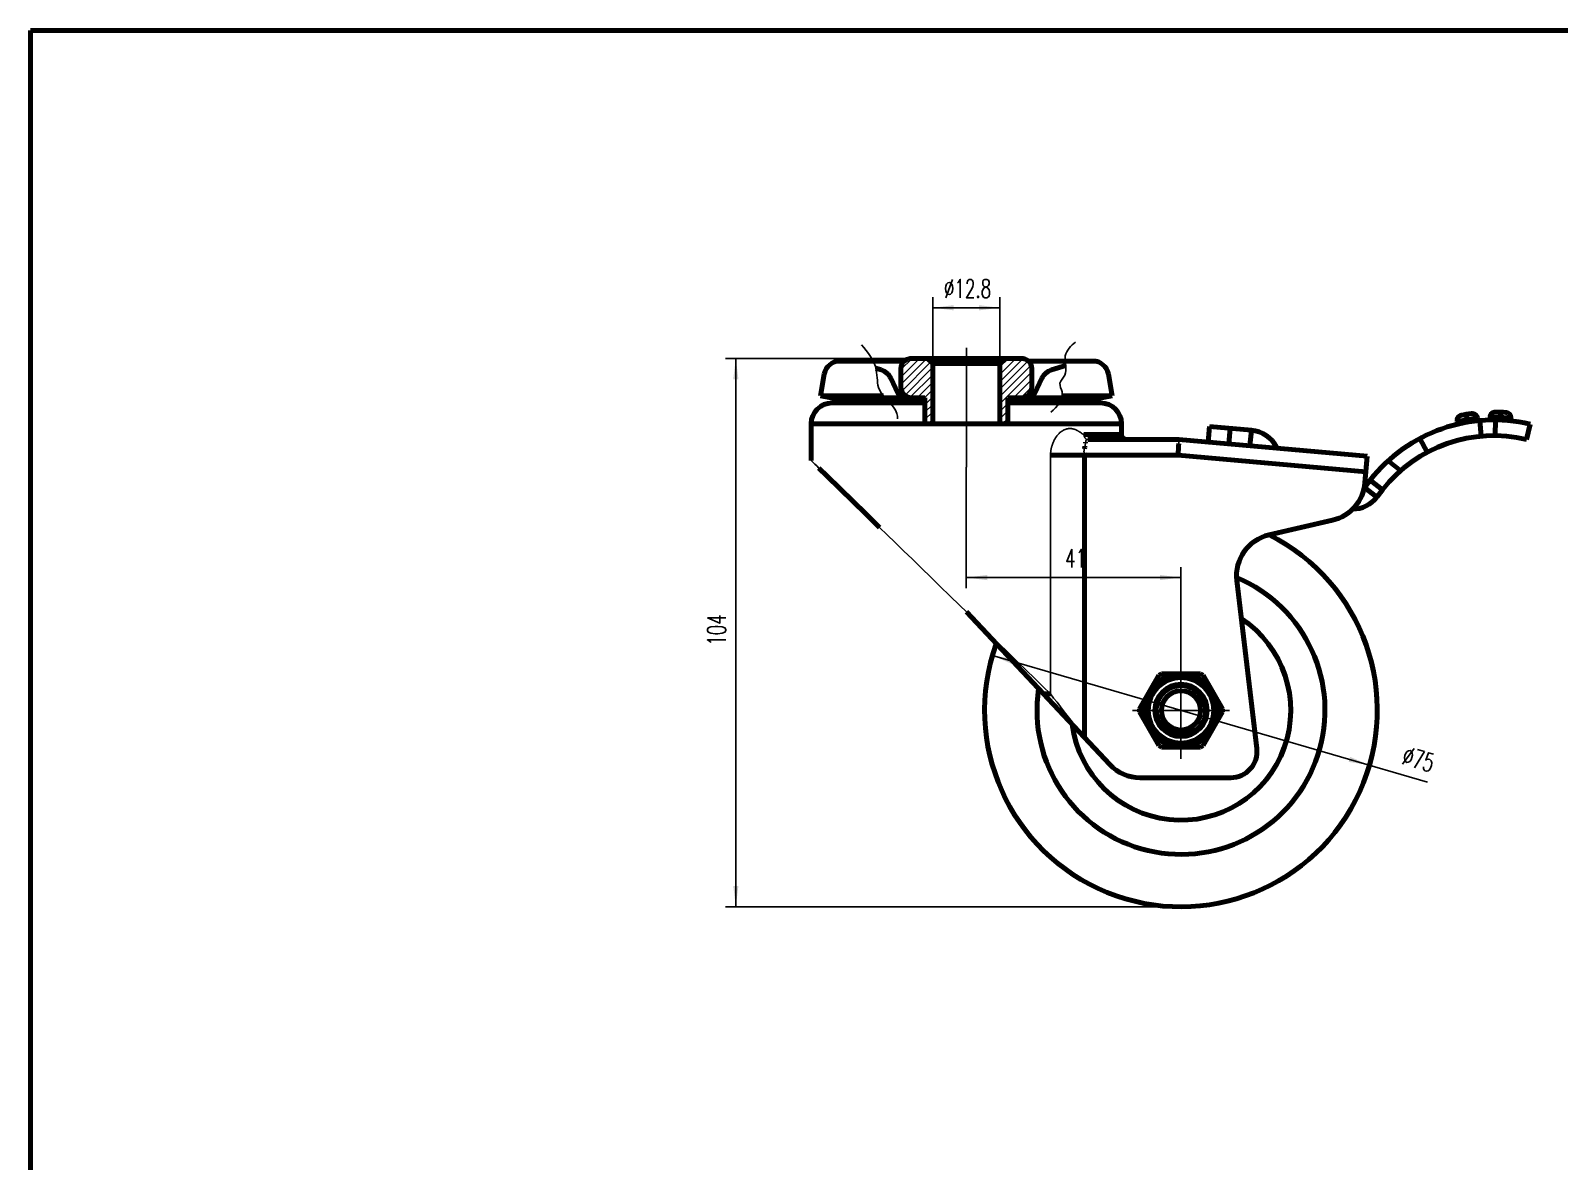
# Model space of a CAD drawing. Header units: millimetres. Extents: x 0 to 559, y 0 to 432.
# Drawn here: x 0 to 292, y 215.9 to 431.8 of the extents above; entities that cross this region are included whole.
import ezdxf

# ---------------------------------------------------------------- set-up
doc = ezdxf.new("R2010")
doc.units = ezdxf.units.MM
doc.linetypes.add('EB_DASHDOT', pattern=[39, 30, -3, 3, -3])
for name, color, linetype, lineweight in [('CAXA0', 7, 'Continuous', 70), ('CAXA1', 1, 'EB_DASHDOT', 25), ('CAXA3', 7, 'Continuous', 25), ('CAXA4', 3, 'Continuous', 25), ('CAXA5', 4, 'Continuous', 25)]:
    doc.layers.add(name, color=color, linetype=linetype, lineweight=lineweight)
doc.styles.add('标准', font='txt', dxfattribs={"width": 0.667, "bigfont": 'gbcbig.shx'})
doc.dimstyles.new('标准', dxfattribs={"dimtxt": 3.5, "dimasz": 4, "dimexe": 2, "dimexo": 0, "dimtad": 1, "dimdec": 1, "dimdsep": 46, "dimtxsty": '标准', "dimcen": 0, "dimdle": 6, "dimazin": 2, "dimtfac": 1, "dimtdec": 3, "dimtmove": 0, "dimatfit": 3, "dimfxl": 0, "dimtolj": 1, "dimtzin": 0, "dimarcsym": 0})

# ---------------------------------------------------------------- blocks, each defined once
blk = doc.blocks.new('CAXBLOCK0')
at = {"layer": 'CAXA0', "color": 0, "linetype": 'Continuous', "lineweight": 25}
for p, q in [((166.25, 364.24), (171.22, 369.21)), ((166.25, 365.66), (169.81, 369.21)), ((166.25, 367.07), (168.39, 369.21)), ((166.4, 362.97), (172, 368.57)), ((167, 362.16), (172.35, 367.51)), ((167.98, 361.73), (172.35, 366.1)), ((169.38, 361.71), (172.35, 364.69)), ((170.79, 361.71), (172.35, 363.27)), ((170.85, 360.36), (172.35, 361.86)), ((170.85, 358.94), (172.35, 360.44)), ((170.85, 357.53), (172.35, 359.03)), ((171.45, 356.71), (172.35, 357.62))]:
    blk.add_line(p, q, dxfattribs=at)
blk = doc.blocks.new('CAXBLOCK1')
at = {"layer": 'CAXA0', "color": 0, "linetype": 'Continuous', "lineweight": 25}
for p, q in [((185.15, 366.17), (188.19, 369.21)), ((185.15, 367.59), (186.78, 369.21)), ((185.15, 364.76), (189.58, 369.19)), ((185.15, 363.34), (190.55, 368.74)), ((185.15, 361.93), (191.13, 367.91)), ((185.15, 360.52), (191.25, 366.62)), ((187.76, 361.71), (191.25, 365.2)), ((189.18, 361.71), (191.25, 363.79)), ((185.15, 359.1), (186.65, 360.6)), ((185.15, 357.69), (186.65, 359.19)), ((185.59, 356.71), (186.65, 357.77))]:
    blk.add_line(p, q, dxfattribs=at)
blk = doc.blocks.new('*CAXBLOCK23')
at = {"layer": 'CAXA4', "linetype": 'Continuous', "lineweight": 25}
for points in [[(172.35, 378.88), (176.35, 378.38), (176.35, 379.38)], [(185.15, 378.88), (181.15, 378.38), (181.15, 379.38)]]:
    blk.add_hatch(color=0, dxfattribs=at).paths.add_polyline_path(points, flags=0)
at = {"layer": 'CAXA4', "color": 0, "linetype": 'Continuous', "lineweight": 25}
for p, q in [((172.35, 368.21), (172.35, 380.88)), ((185.15, 368.21), (185.15, 380.88)), ((172.35, 378.88), (185.15, 378.88))]:
    blk.add_line(p, q, dxfattribs=at)
at = {"layer": 'CAXA4', "color": 0, "linetype": 'Continuous', "lineweight": 25, "insert": (174.48, 384.3), "char_height": 3.5, "attachment_point": 1, "style": '标准'}
blk.add_mtext('{%%C}12.8', dxfattribs=at)
blk = doc.blocks.new('*CAXBLOCK34')
at = {"layer": 'CAXA4', "linetype": 'Continuous', "lineweight": 25}
for points in [[(134.72, 369.21), (134.22, 365.21), (135.22, 365.21)], [(134.72, 264.51), (134.22, 268.51), (135.22, 268.51)]]:
    blk.add_hatch(color=0, dxfattribs=at).paths.add_polyline_path(points, flags=0)
at = {"layer": 'CAXA4', "color": 0, "linetype": 'Continuous', "lineweight": 25}
for p, q in [((168.25, 369.21), (132.72, 369.21)), ((134.72, 369.21), (134.72, 264.51)), ((219.75, 264.51), (132.72, 264.51))]:
    blk.add_line(p, q, dxfattribs=at)
at = {"layer": 'CAXA4', "color": 0, "linetype": 'Continuous', "lineweight": 25, "insert": (129.3, 314.35), "char_height": 3.5, "attachment_point": 1, "rotation": 90, "style": '标准'}
blk.add_mtext('104', dxfattribs=at)
blk = doc.blocks.new('*CAXBLOCK45')
at = {"layer": 'CAXA4', "linetype": 'Continuous', "lineweight": 25}
for points in [[(183.74, 312.48), (187.72, 311.84), (187.44, 310.88)], [(255.76, 291.55), (252.06, 293.14), (251.78, 292.18)]]:
    blk.add_hatch(color=0, dxfattribs=at).paths.add_polyline_path(points, flags=0)
at = {"layer": 'CAXA4', "color": 0, "linetype": 'Continuous', "lineweight": 25}
blk.add_line((266.83, 288.33), (183.74, 312.48), dxfattribs=at)
at = {"layer": 'CAXA4', "color": 0, "linetype": 'Continuous', "lineweight": 25, "insert": (262.73, 295.17), "char_height": 3.5, "attachment_point": 1, "rotation": 343.7969, "style": '标准'}
blk.add_mtext('{%%C}75', dxfattribs=at)
blk = doc.blocks.new('*CAXBLOCK56')
at = {"layer": 'CAXA4', "linetype": 'Continuous', "lineweight": 25}
for points in [[(178.75, 327.37), (182.75, 326.87), (182.75, 327.87)], [(219.75, 327.37), (215.75, 326.87), (215.75, 327.87)]]:
    blk.add_hatch(color=0, dxfattribs=at).paths.add_polyline_path(points, flags=0)
at = {"layer": 'CAXA4', "color": 0, "linetype": 'Continuous', "lineweight": 25}
for p, q in [((178.75, 348.47), (178.75, 325.37)), ((178.75, 327.37), (219.75, 327.37)), ((219.75, 311.26), (219.75, 329.37))]:
    blk.add_line(p, q, dxfattribs=at)
at = {"layer": 'CAXA4', "color": 0, "linetype": 'Continuous', "lineweight": 25, "insert": (197.63, 332.79), "char_height": 3.5, "attachment_point": 1, "style": '标准'}
blk.add_mtext('41', dxfattribs=at)

msp = doc.modelspace()

# ---------------------------------------------------------------- linework, layer by layer
at = {"layer": 'CAXA0', "color": 7, "linetype": 'Continuous', "lineweight": 70}
for p, q in [((0, 0), (0, 431.8)), ((0, 431.8), (558.8, 431.8)), ((189.253416, 369.212296), (168.253416, 369.212296)), ((171.353416, 369.212296), (172.353416, 368.212296)), ((172.353416, 368.212296), (185.153416, 368.212296)), ((172.353416, 368.212296), (172.353416, 360.712296)), ((172.353416, 368.212296), (172.353416, 356.712296)), ((186.153416, 369.212296), (185.153416, 368.212296)), ((185.153416, 360.712296), (185.153416, 368.212296)), ((185.153416, 368.212296), (185.153416, 356.712296)), ((151.624396, 366.23324), (150.88847, 362.059592)), ((162.472958, 367.014455), (161.46374, 367.322032)), ((164.317297, 365.412618), (165.638929, 362.578369)), ((166.253416, 367.212296), (166.253416, 363.712296)), ((191.253416, 367.212296), (191.253416, 363.712296)), ((193.189535, 365.412618), (191.867902, 362.578369)), ((197.733172, 367.837114), (195.033873, 367.014455)), ((205.882435, 366.23324), (206.618362, 362.059592)), ((150.88847, 362.059592), (152.858085, 361.712296)), ((150.88847, 362.059592), (162.909467, 362.059592)), ((152.858085, 361.712296), (170.853416, 361.712296)), ((170.853416, 360.712296), (153.101612, 360.712296)), ((186.653416, 361.712296), (204.648747, 361.712296)), ((204.405213, 360.712296), (186.653416, 360.712296)), ((197.060815, 362.059592), (206.618362, 362.059592)), ((206.618362, 362.059592), (204.648747, 361.712296)), ((149.101612, 356.712296), (208.405213, 356.712296)), ((149.101615, 356.712296), (149.101615, 349.712296)), ((149.101615, 356.712296), (149.101615, 349.712296)), ((208.405216, 356.712296), (208.405216, 354.712296)), ((208.405216, 356.712296), (208.405216, 354.712296)), ((273.066014, 357.261074), (272.532871, 357.145806)), ((272.64459, 356.672033), (272.532871, 357.145806)), ((273.630982, 357.380506), (273.066014, 357.261074)), ((274.16664, 357.491174), (273.630982, 357.380506)), ((274.448151, 357.548303), (274.16664, 357.491174)), ((275.031998, 357.62656), (274.44815, 357.548306)), ((275.661122, 357.707671), (275.031998, 357.62656)), ((276.251577, 357.780777), (275.661122, 357.707671)), ((276.389428, 357.79741), (276.251577, 357.780777)), ((276.439646, 357.312442), (276.389428, 357.79741)), ((276.829364, 357.354203), (277.09935, 354.366376)), ((278.805798, 357.950954), (279.238888, 357.953358)), ((278.817281, 357.467227), (278.805798, 357.950954)), ((279.238888, 357.953358), (279.666623, 357.954217)), ((279.666623, 357.954217), (280.0532, 357.953708)), ((279.817809, 357.474548), (279.78895, 354.474687)), ((280.0532, 357.953708), (280.479103, 357.951736)), ((280.479103, 357.951736), (280.779125, 357.949429)), ((280.758643, 357.450359), (280.791833, 358.258442)), ((281.371123, 357.904617), (280.779124, 357.949428)), ((280.791833, 358.258442), (280.803259, 358.537239)), ((280.819776, 358.944), (280.820129, 358.949472)), ((282.008193, 357.853154), (281.371123, 357.904617)), ((282.606316, 357.801778), (282.008193, 357.853154)), ((282.745922, 357.789346), (282.606316, 357.801778)), ((282.694838, 357.30794), (282.745922, 357.789346)), ((286.457519, 356.664952), (285.764689, 353.74605)), ((208.405216, 354.712296), (201.223465, 354.712296)), ((219.353417, 353.712296), (201.957854, 353.71222)), ((255.346911, 350.563274), (219.353417, 353.712296)), ((224.962973, 353.221524), (225.22444, 356.210108)), ((225.22444, 356.210108), (233.193997, 355.512862)), ((228.893865, 352.877615), (229.155332, 355.866199)), ((233.193997, 355.512862), (232.93253, 352.524278)), ((265.39688, 353.938685), (266.810114, 351.292411)), ((194.828308, 350.712296), (219.222435, 350.712296)), ((201.296619, 350.95623), (201.278839, 351.027054)), ((201.304589, 351.959245), (201.320859, 352.029384)), ((201.320859, 352.029384), (201.380145, 352.279362)), ((201.333772, 350.712296), (201.333772, 296.789311)), ((201.380145, 352.279362), (201.396925, 352.352158)), ((201.396925, 352.352158), (201.413295, 352.425534)), ((201.521323, 353.053756), (201.545779, 353.251216)), ((219.299397, 352.475037), (219.222435, 350.712296)), ((255.085444, 347.574689), (219.222435, 350.712296)), ((219.319734, 352.941206), (219.299397, 352.475037)), ((238.017102, 352.259637), (237.715265, 352.105843)), ((238.017102, 352.259637), (238.113203, 352.071028)), ((254.897438, 345.425769), (255.346911, 350.563274)), ((150.571222, 348.278782), (152.189838, 346.703152)), ((261.729988, 347.778337), (259.33145, 349.658142)), ((152.189838, 346.703152), (159.560767, 339.520479)), ((254.804864, 344.562669), (255.916916, 345.981592)), ((258.278146, 344.131026), (255.916916, 345.981592)), ((254.804864, 344.562669), (257.166094, 342.712103)), ((257.166094, 342.712103), (258.278146, 344.131026)), ((159.560767, 339.520479), (162.192301, 336.95501)), ((248.727488, 338.328055), (236.572844, 335.521934)), ((230.427912, 326.786609), (234.221531, 294.736729)), ((206.143842, 291.670625), (178.752616, 320.817675)), ((211.83675, 302.300229), (215.545725, 308.724363)), ((216.04444, 309.012296), (223.462391, 309.012296)), ((223.961106, 308.724363), (227.670081, 302.300229)), ((193.473003, 305.154429), (194.828308, 305.154429)), ((215.545725, 295.300229), (211.83675, 301.724363)), ((227.670081, 301.724363), (223.961106, 295.300229)), ((223.462391, 295.012296), (216.04444, 295.012296)), ((229.256193, 289.149002), (211.973713, 289.149002))]:
    msp.add_line(p, q, dxfattribs=at)
at = {"layer": 'CAXA0'}
for p, q in [((154.57882, 368.712296), (166.931431, 368.712296)), ((202.928012, 368.712296), (190.5754, 368.712296)), ((170.853416, 361.712296), (170.853416, 356.712296)), ((186.653416, 361.712296), (186.653416, 356.712296))]:
    msp.add_line(p, q, dxfattribs=at)
at = {"layer": 'CAXA0', "color": 7, "linetype": 'Continuous', "lineweight": 70}
for points in [[(274.284757, 358.514119), (274.282024, 358.530271), (274.281358, 358.535716)], [(274.531852, 357.053107), (274.295725, 358.450401), (274.284757, 358.514119)], [(280.803259, 358.537239), (280.816644, 358.863025), (280.819776, 358.944)]]:
    msp.add_lwpolyline(points, dxfattribs=at)
for radius in [7, 6.25, 5, 4.825, 3.75]:
    msp.add_circle((219.753416, 302.012296), radius, dxfattribs=at)
for centre, radius, start, end in [((154.57882, 365.712296), 3, 90, 170.00001248), ((168.253416, 367.212296), 2, 131.37561075, 180), ((168.253416, 367.212296), 2, 90, 131.37561075), ((189.253416, 367.212296), 1.999999, 48.62441075, 90), ((189.253416, 367.212296), 2, 0, 48.62441075), ((202.928012, 365.712296), 3, 9.99999083, 90), ((161.598371, 364.144769), 3, 25.00000663, 73.05048294), ((195.908461, 364.144769), 3, 106.94953533, 155.00000144), ((166.998391, 363.212296), 1.5, 204.99998125, 270), ((168.253416, 363.712296), 2, 180, 270), ((189.253416, 363.712296), 2, 270, 360), ((190.508441, 363.212296), 1.5, 270, 335.00000261), ((153.101612, 356.712296), 4, 90, 180), ((156.257019, 363.712296), 3, 221.81031461, 270), ((201.249813, 363.712296), 3, 270, 318.18968539), ((204.405213, 356.712296), 4, 0, 90), ((279.529216, 327.475937), 30, 76.64737788, 141.91315544), ((273.506177, 357.375318), 0.999999, 101.38940922, 193.26834064), ((279.529216, 327.475937), 31.5, 97.79079404, 101.38944038), ((275.394746, 357.69441), 1.000001, 5.9119464, 97.79076946), ((279.805516, 357.974685), 1, 89.48095045, 181.35981431), ((279.529216, 327.475937), 31.5, 85.82161588, 89.48094952), ((281.751505, 357.894869), 1, 353.94270118, 85.82161212), ((209.405216, 354.712296), 1, 180, 270), ((232.671063, 349.535694), 6, 27.00000064, 85.00000419), ((279.529216, 327.475937), 26.999999, 76.64737701, 141.91315627), ((246.92788, 346.123015), 7.999999, 282.9999978, 354.99999985), ((252.443634, 346.413235), 6.000001, 270.82083777, 321.91314792), ((219.753416, 302.012296), 37.500003, 160.18361249, 63.34669479), ((238.372452, 327.726973), 8, 102.99999619, 186.75046747), ((219.753416, 302.012296), 27.499996, 171.40256085, 67.25655812), ((219.753416, 302.012296), 20.961802, 187.43082536, 56.60739273), ((219.753416, 302.012296), 4.75, 7.05883157, 5.71526447), ((219.753416, 302.012296), 7.9219, 117.91704583, 122.08296304), ((219.753416, 302.012296), 7.9219, 57.91704308, 62.08296056), ((219.753416, 302.012296), 7.9219, 177.91704271, 182.08295729), ((219.753416, 302.012296), 7.921899, 357.91704245, 2.08295755), ((219.753416, 302.012296), 7.9219, 237.91703696, 242.08295417), ((219.753416, 302.012296), 7.9219, 297.91703944, 302.08295692), ((229.256193, 294.149002), 5, 270, 6.7504611), ((211.973713, 297.149002), 8.000001, 223.21964988, 270)]:
    msp.add_arc(centre, radius, start, end, dxfattribs=at)
at = {"layer": 'CAXA1', "linetype": 'EB_DASHDOT', "lineweight": 25}
for p, q in [((178.753416, 371.212296), (178.753416, 348.474417)), ((219.753416, 292.762296), (219.753416, 311.262296)), ((210.503416, 302.012296), (229.003416, 302.012296))]:
    msp.add_line(p, q, dxfattribs=at)
at = {"layer": 'CAXA3', "color": 7, "linetype": 'Continuous', "lineweight": 25}
for points in [[(200.6563, 354.980579), (200.48348, 355.101197), (200.435683, 355.134201), (200.385831, 355.168279), (200.333893, 355.203402), (200.27946, 355.23932), (200.222439, 355.27613), (200.162884, 355.313736), (200.100597, 355.351604), (200.035464, 355.389818), (199.96755, 355.428293), (199.896929, 355.466244), (199.82356, 355.503684), (199.747432, 355.540599), (199.668662, 355.576155), (199.587074, 355.610387), (199.502792, 355.64326), (199.416392, 355.673833), (199.327515, 355.702082), (199.236479, 355.728031), (199.144897, 355.750824), (199.052773, 355.770234), (198.960103, 355.786487), (198.868537, 355.799404), (198.778822, 355.80882), (198.690254, 355.8149), (198.602324, 355.817954), (198.514947, 355.818042), (198.428229, 355.815104), (198.341947, 355.809272), (198.255999, 355.800554), (198.170503, 355.788941), (198.085562, 355.774543), (198.001245, 355.757379), (197.917502, 355.737429), (197.834262, 355.714752), (197.751558, 355.689381), (197.669374, 355.661283), (197.587558, 355.630416), (197.506048, 355.596773), (197.424919, 355.560362), (197.344225, 355.52117), (197.263968, 355.479198), (197.184159, 355.434444), (197.104866, 355.386892), (197.0261, 355.336549), (196.947864, 355.283407), (196.870219, 355.227433), (196.793173, 355.168633), (196.71673, 355.107), (196.640954, 355.042481), (196.565861, 354.975097), (196.491447, 354.904827), (196.417739, 354.831544), (196.344834, 354.755395), (196.272648, 354.676235), (196.200941, 354.593497), (196.129425, 354.506829), (196.058395, 354.416584), (195.988496, 354.323252), (195.919685, 354.226607), (195.852022, 354.126876), (195.7863, 354.02523), (195.722631, 353.921628), (195.660929, 353.816112), (195.6017, 353.70998), (195.545081, 353.603312), (195.490961, 353.496028), (195.43948, 353.389181), (195.390695, 353.282776), (195.344572, 353.176807), (195.301111, 353.072319), (195.26038, 352.969394), (195.222331, 352.867949), (195.186785, 352.768777), (195.153828, 352.672125), (195.123389, 352.577745), (195.095058, 352.485685), (195.068839, 352.396057), (195.044738, 352.308748), (195.022345, 352.223463), (195.001639, 352.140249), (194.982647, 352.05906), (194.965033, 351.979458), (194.948747, 351.901292), (194.933843, 351.824713), (194.920141, 351.749738), (194.907618, 351.676192), (194.8963, 351.604249), (194.886075, 351.534451), (194.87697, 351.466907), (194.868959, 351.401508), (194.861851, 351.338471), (194.855659, 351.278038), (194.85037, 351.219967), (194.845751, 351.163747), (194.841778, 351.109468), (194.838476, 351.057039), (194.835674, 351.005685), (194.833345, 350.955378), (194.831516, 350.906145), (194.830106, 350.85729), (194.829088, 350.808581), (194.828489, 350.76025), (194.828308, 305.154429)], [(201.223465, 354.712296), (201.200241, 354.713043), (201.176422, 354.715314), (201.152007, 354.719111), (201.127017, 354.724437), (201.101425, 354.731288), (201.075162, 354.739651), (201.048217, 354.749543), (201.020596, 354.760946), (200.992248, 354.773789), (200.96323, 354.788052), (200.933479, 354.803754), (200.902774, 354.820882), (200.871122, 354.839434), (200.838505, 354.859413), (200.804668, 354.880817), (200.769589, 354.903671), (200.733276, 354.927951), (200.695515, 354.953579), (200.6563, 354.980579)], [(201.981262, 353.712296), (201.902051, 353.717774), (201.823707, 353.734149), (201.74709, 353.76124), (201.673039, 353.798751), (201.602364, 353.846271), (201.53584, 353.903279), (201.474197, 353.969151), (201.418109, 354.043166), (201.368192, 354.124511), (201.324991, 354.212296), (201.28898, 354.305559), (201.260554, 354.403279), (201.240025, 354.504384), (201.227617, 354.607768), (201.223465, 354.712296)], [(201.545779, 353.251216), (201.550358, 353.286802), (201.554929, 353.320785), (201.559499, 353.353217), (201.564224, 353.383934), (201.569117, 353.41298), (201.574166, 353.440385), (201.579495, 353.466009), (201.585114, 353.48989), (201.591012, 353.512123), (201.597288, 353.5327), (201.603942, 353.551669), (201.610973, 353.569137), (201.618471, 353.585195), (201.626441, 353.599912), (201.634878, 353.613361), (201.643858, 353.625624), (201.65339, 353.636772), (201.663465, 353.646863), (201.674125, 353.655956), (201.685374, 353.664111), (201.697209, 353.671393), (201.709662, 353.677863), (201.722723, 353.683575), (201.736402, 353.68859), (201.750764, 353.692974), (201.765801, 353.696777), (201.781521, 353.700043), (201.798012, 353.702827), (201.815307, 353.705172), (201.833373, 353.707112), (201.852207, 353.708681), (201.871812, 353.709916), (201.892184, 353.710854), (201.913317, 353.711529), (201.935206, 353.711975), (201.957854, 353.71222)], [(219.353417, 353.712296), (219.350609, 353.64666), (219.319734, 352.941206)], [(201.278839, 351.027054), (201.269275, 351.066289), (201.264473, 351.087105), (201.259676, 351.108788), (201.254904, 351.131322), (201.250332, 351.154845), (201.245942, 351.179403), (201.241751, 351.20494), (201.237982, 351.231438), (201.234645, 351.258912), (201.231729, 351.287334), (201.229426, 351.31662), (201.227763, 351.34677), (201.226714, 351.377767), (201.22639, 351.4095), (201.226829, 351.442005), (201.227994, 351.475225), (201.229883, 351.508912), (201.232538, 351.543086), (201.235918, 351.577705), (201.239899, 351.612438), (201.244501, 351.647241), (201.249704, 351.682142), (201.255331, 351.716928), (201.261357, 351.751454), (201.267807, 351.785854), (201.27458, 351.820333), (201.281677, 351.854924), (201.289096, 351.889576), (201.296735, 351.924351), (201.304589, 351.959245)], [(201.333772, 350.712296), (201.333708, 350.721882), (201.333499, 350.731552), (201.333146, 350.741306), (201.332655, 350.751093), (201.332019, 350.760963), (201.331215, 350.771067), (201.330249, 350.781396), (201.329115, 350.791958), (201.327767, 350.802927), (201.326208, 350.814315), (201.324435, 350.826109), (201.322401, 350.838439), (201.32009, 350.851351), (201.317517, 350.864798), (201.314675, 350.878775), (201.311545, 350.893303), (201.308146, 350.908359), (201.304527, 350.92388), (201.300683, 350.939824), (201.296619, 350.95623)], [(201.413295, 352.425534), (201.421302, 352.462574), (201.429179, 352.499873), (201.436927, 352.537393), (201.444512, 352.575251), (201.451936, 352.613425), (201.459198, 352.651856), (201.466261, 352.690587), (201.473113, 352.72951), (201.479766, 352.768635), (201.486227, 352.808164), (201.492483, 352.847962), (201.498546, 352.888025), (201.504457, 352.928708), (201.510243, 352.970228), (201.521323, 353.053756)], [(149.101615, 349.712296), (149.128919, 349.690042), (149.212719, 349.607465), (149.355797, 349.464566), (149.561123, 349.263118), (149.831162, 349.001348), (150.167142, 348.67393), (150.571222, 348.278782)], [(162.192301, 336.95501), (163.632594, 335.552729), (165.159613, 334.063985), (166.766665, 332.495835), (168.437841, 330.870315), (170.168424, 329.184699), (171.953215, 327.441713), (173.772957, 325.671577), (175.619024, 323.874711), (177.486124, 322.050696), (178.75217, 320.817149)], [(178.75217, 320.817149), (179.358822, 320.228498), (181.230823, 318.40709), (183.093463, 316.587499), (184.927895, 314.801776), (186.729215, 313.049801), (188.488841, 311.331693), (190.184166, 309.679861), (191.805404, 308.105108), (193.354458, 306.59663), (194.828308, 305.154429)], [(194.828308, 305.154429), (195.433747, 304.373116), (196.074875, 303.549107), (196.750776, 302.682402), (197.463665, 301.765454), (198.208465, 300.805809), (198.972086, 299.826109), (199.747847, 298.833899), (200.536183, 297.821633), (201.333772, 296.789311)], [(224.479804, 302.485324), (224.433869, 302.77784), (224.369572, 303.06767), (224.286997, 303.353634), (224.186153, 303.63493), (224.067385, 303.909966), (223.931614, 304.176467), (223.779513, 304.433279), (223.611695, 304.679514), (223.429437, 304.913557), (223.23396, 305.134276), (223.025932, 305.341319), (222.80592, 305.534365), (222.57491, 305.712719), (222.333846, 305.875808), (222.083146, 306.023421), (221.823644, 306.15504), (221.556503, 306.270053), (221.282599, 306.368055), (221.002748, 306.448686), (220.718309, 306.511485), (220.431025, 306.556087), (220.142382, 306.582369), (219.853218, 306.590365), (219.564327, 306.580094), (219.27682, 306.5516), (218.991894, 306.505007), (218.71047, 306.440453), (218.433203, 306.358001), (218.161734, 306.258056), (217.898366, 306.141561), (217.644743, 306.009563), (217.401061, 305.862488), (217.16737, 305.700506), (216.944518, 305.524224), (216.733456, 305.334415), (216.534519, 305.131321), (216.348546, 304.915628), (216.176428, 304.688189), (216.01869, 304.449428), (215.875787, 304.199514), (215.748964, 303.940044), (215.639602, 303.67378), (215.548102, 303.402178), (215.474582, 303.126153), (215.419359, 302.847861), (215.382359, 302.568837), (215.363326, 302.289935), (215.362, 302.012296)], [(221.663826, 297.663408), (221.919744, 297.806775), (222.165523, 297.965251), (222.400261, 298.138143), (222.623105, 298.324705), (222.833251, 298.524143), (223.029953, 298.735616), (223.212514, 298.958238), (223.380292, 299.191079), (223.532712, 299.433176), (223.669256, 299.683529), (223.78947, 299.941109), (223.89297, 300.204865), (223.979436, 300.473721), (224.048617, 300.746584), (224.100333, 301.022352), (224.134474, 301.299914), (224.150999, 301.578148), (224.14994, 301.855929), (224.131403, 302.132136), (224.095562, 302.405678), (224.042658, 302.675488), (223.972997, 302.940506), (223.886958, 303.199678), (223.784983, 303.451989), (223.667578, 303.69645), (223.535312, 303.932112), (223.388809, 304.158067), (223.228755, 304.373446), (223.055885, 304.577427), (222.870979, 304.769248), (222.674872, 304.948189), (222.468441, 305.113586), (222.252597, 305.26484), (222.028289, 305.401409), (221.796508, 305.522809), (221.558266, 305.628626), (221.314602, 305.718511), (221.066573, 305.792187), (220.815251, 305.849443), (220.561722, 305.890142), (220.307072, 305.914217), (220.052378, 305.921675), (219.798728, 305.912589), (219.547195, 305.887106), (219.29883, 305.845441), (219.054675, 305.787874), (218.815756, 305.714759), (218.583072, 305.626513)], [(223.774487, 302.012296), (223.759527, 302.260328), (223.729177, 302.507369), (223.683453, 302.752448), (223.622281, 302.995103), (223.545885, 303.233823), (223.455096, 303.46616), (223.350704, 303.690776), (223.2331, 303.907414), (223.102855, 304.11541), (222.960933, 304.313644), (222.807749, 304.501917), (222.64285, 304.680813), (222.466488, 304.849809), (222.279507, 305.007859), (222.082133, 305.154533), (221.874523, 305.289358), (221.657845, 305.411234), (221.433986, 305.51897), (221.203715, 305.612179), (220.968116, 305.690409), (220.729785, 305.752969), (220.490734, 305.79976), (220.251022, 305.831187), (220.010344, 305.847485), (219.769753, 305.848663), (219.530094, 305.834798), (219.290746, 305.805778), (219.052186, 305.761383), (218.815951, 305.701619), (218.583072, 305.626513)], [(215.362, 302.012296), (215.378729, 301.729639), (215.413896, 301.447257), (215.467656, 301.16639), (215.540262, 300.887688), (215.631593, 300.613094), (215.740743, 300.345694), (215.867125, 300.086701), (216.010136, 299.837157), (216.168083, 299.599517), (216.339335, 299.375315), (216.523343, 299.164442), (216.71986, 298.96673), (216.927531, 298.783213), (217.14573, 298.614134), (217.375719, 298.458615), (217.618006, 298.3169), (217.870511, 298.19077), (218.130667, 298.0817), (218.397351, 297.990167), (218.669365, 297.916586), (218.943758, 297.861574), (219.218533, 297.825101), (219.493191, 297.806811), (219.766988, 297.806455), (220.038375, 297.823743), (220.306634, 297.858337), (220.572276, 297.910212), (220.834546, 297.979325), (221.091932, 298.065386), (221.343738, 298.168278), (221.589472, 298.288043), (221.827308, 298.424043), (222.054708, 298.574807), (222.270256, 298.739086), (222.473733, 298.916387), (222.664624, 299.106059), (222.842198, 299.307204), (223.005791, 299.518885), (223.154981, 299.740417), (223.289199, 299.970859), (223.407894, 300.20917), (223.510686, 300.454513), (223.597188, 300.705964), (223.666983, 300.962315), (223.71975, 301.222273), (223.755306, 301.484649), (223.773561, 301.74837), (223.774487, 302.012296)]]:
    msp.add_lwpolyline(points, dxfattribs=at)
at = {"layer": 'CAXA3'}
for points, knots in [([(158.719833, 371.832105), (159.96882, 370.43408), (161.996766, 367.746544), (161.443725, 362.295968), (165.395136, 360.267176), (165.595981, 358.000086), (165.617628, 357.657945)], [0, 0, 0, 0, 5.6714738484, 9.5034567698, 15.1826782515, 16.2198274077, 16.2198274077, 16.2198274077, 16.2198274077]), ([(199.59737, 372.341634), (198.756252, 371.64368), (196.82449, 369.757317), (198.45515, 366.431349), (196.17503, 364.561351), (197.843123, 361.896455), (196.046367, 359.883134), (194.906152, 358.970347)], [0, 0, 0, 0, 3.3561650302, 7.1341238427, 8.9769583012, 10.7325653187, 15.2174509361, 15.2174509361, 15.2174509361, 15.2174509361])]:
    msp.add_open_spline(points, degree=3, knots=knots, dxfattribs=at)

# ---------------------------------------------------------------- block references
at = {"layer": 'CAXA5'}
for name in ['CAXBLOCK0', 'CAXBLOCK1']:
    msp.add_blockref(name, (0, 0), dxfattribs=at)

# ---------------------------------------------------------------- dimensions: what is measured, and where the dimension line sits
at = {"layer": 'CAXA4'}
for base, p1, p2, text, picture, middle in [((178.753416, 378.875998), (172.353416, 368.212296), (185.153416, 368.212296), '{%%C}12.8', '*CAXBLOCK23', (178.753421, 381.898498)), ((199.253416, 327.370587), (178.753416, 348.474417), (219.753416, 311.262296), '41', '*CAXBLOCK56', (199.253421, 330.393087))]:
    dim = msp.add_linear_dim(base=base, p1=p1, p2=p2, text=text, dimstyle='标准', dxfattribs=at)
    dim.commit()
    dim.dimension.update_dxf_attribs({"geometry": picture, "text_midpoint": middle})
dim = msp.add_linear_dim(base=(134.724639, 316.862295), p1=(168.253416, 369.212296), p2=(219.753416, 264.512293), angle=270, text='104', dimstyle='标准', dxfattribs=at)
dim.commit()
dim.dimension.update_dxf_attribs({"geometry": '*CAXBLOCK34', "text_midpoint": (131.702139, 316.86229)})
dim = msp.add_diameter_dim_2p(p1=(183.742961, 312.476396), p2=(255.763871, 291.548196), text='{%%C}75', dimstyle='标准', dxfattribs=at)
dim.commit()
dim.dimension.update_dxf_attribs({"geometry": '*CAXBLOCK45', "text_midpoint": (264.78101, 292.075474)})

doc.saveas('drawing.dxf')
